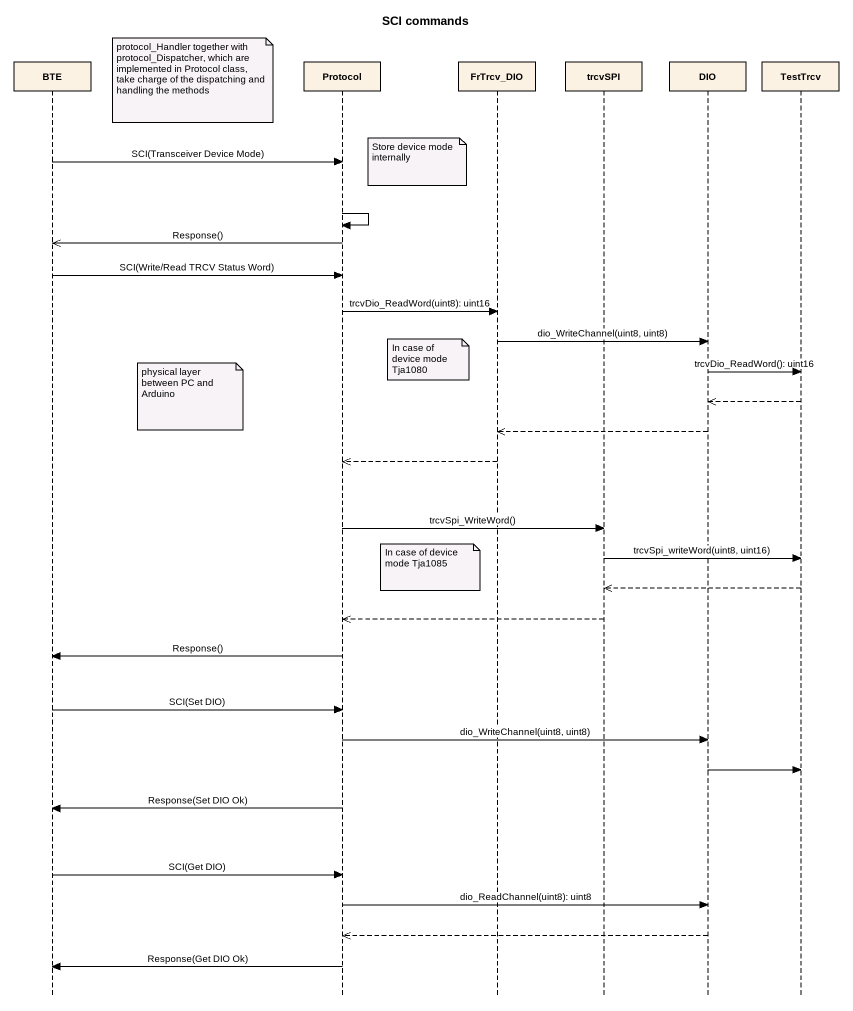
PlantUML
@startuml
title SCI commands
hide footbox
participant BTE
participant "Protocol" as Protocol_
participant FrTrcv_DIO
participant trcvSPI
participant DIO
participant TestTrcv

note right of BTE : protocol_Handler together with protocol_Dispatcher, which are implemented in Protocol class, take charge of the dispatching and handling the methods
note right of Protocol_ : Store device mode internally
BTE -> Protocol_ : SCI(Transceiver Device Mode)
Protocol_ -> Protocol_
Protocol_ ->> BTE : Response()
BTE -> Protocol_ : SCI(Write/Read TRCV Status Word)
Protocol_ -> FrTrcv_DIO : trcvDio_ReadWord(uint8): uint16
FrTrcv_DIO -> DIO : dio_WriteChannel(uint8, uint8)
note left of FrTrcv_DIO : In case of device mode Tja1080
DIO -> TestTrcv : trcvDio_ReadWord(): uint16
note right of BTE : physical layer between PC and Arduino
TestTrcv -->> DIO
DIO -->> FrTrcv_DIO
FrTrcv_DIO -->> Protocol_
Protocol_ -> trcvSPI : trcvSpi_WriteWord()
trcvSPI -> TestTrcv : trcvSpi_writeWord(uint8, uint16)
note left of FrTrcv_DIO : In case of device mode Tja1085
TestTrcv -->> trcvSPI
trcvSPI -->> Protocol_
Protocol_ -> BTE : Response()
BTE -> Protocol_ : SCI(Set DIO)
Protocol_ -> DIO : dio_WriteChannel(uint8, uint8)
DIO -> TestTrcv
Protocol_ -> BTE : Response(Set DIO Ok)
BTE -> Protocol_ : SCI(Get DIO)
Protocol_ -> DIO : dio_ReadChannel(uint8): uint8
DIO -->> Protocol_
Protocol_ -> BTE : Response(Get DIO Ok)
@enduml
